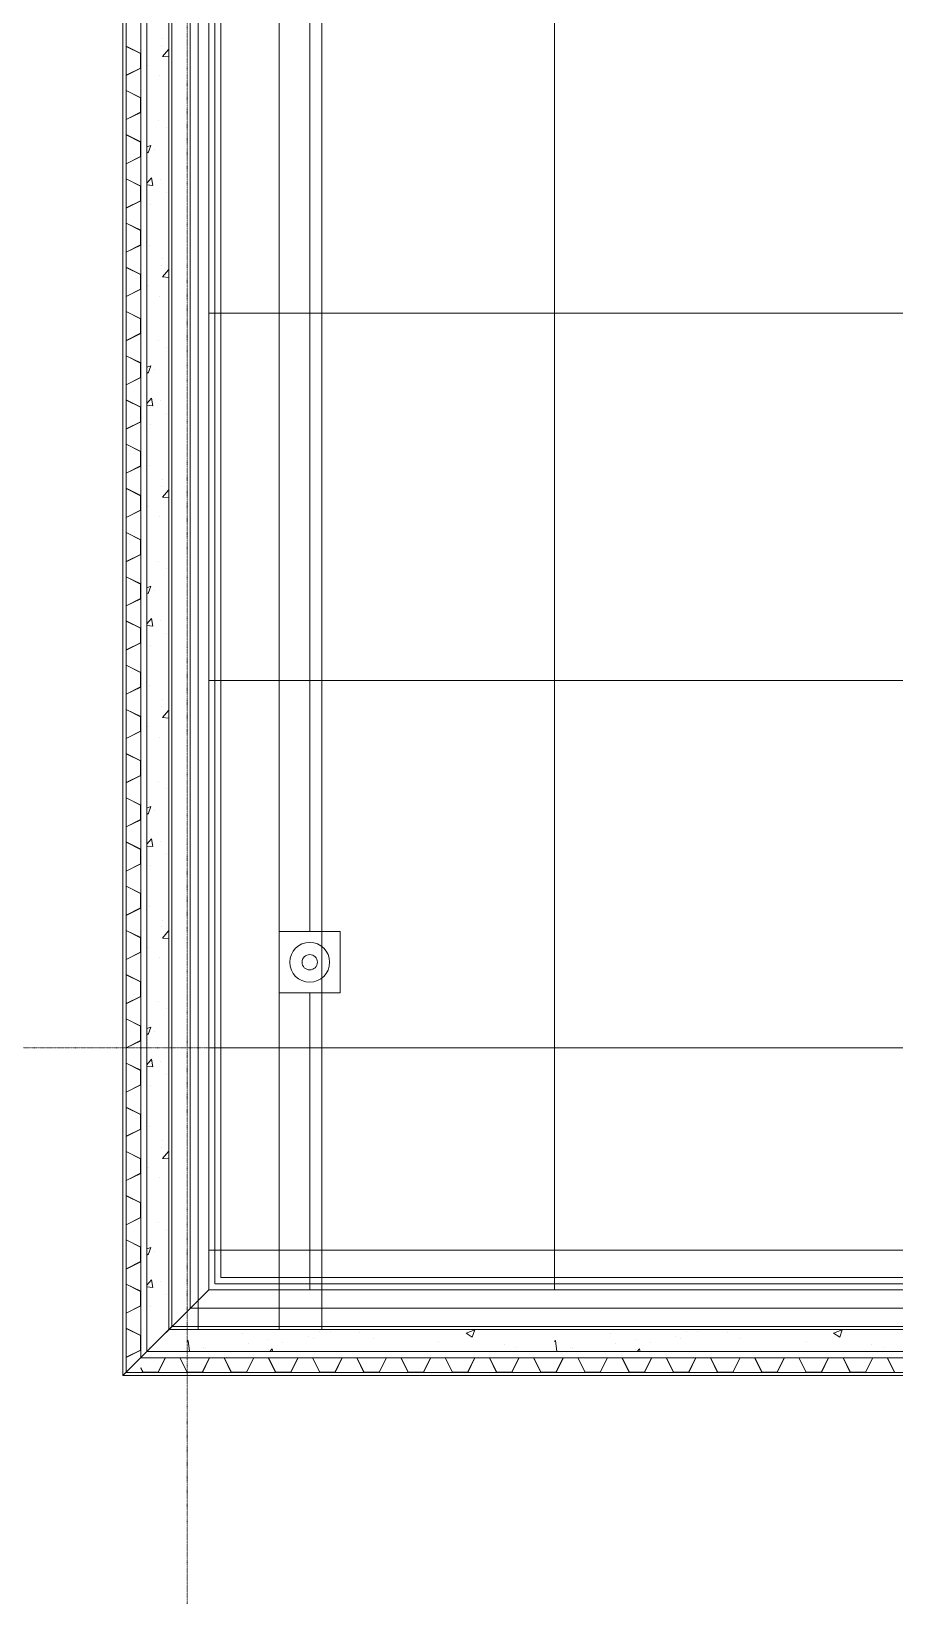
# Model space of a CAD drawing. Extents: x -32000 to 401936, y -48083 to 131250.
# Drawn here: x -1274 to 5777, y -4473 to 8303 of the extents above; entities that cross this region are included whole.
import ezdxf

# ---------------------------------------------------------------- set-up
doc = ezdxf.new("R2010")
doc.units = 0
doc.header["$LTSCALE"] = 10
for name, pattern in [('H12PL4$0$JJP_三點線', [0.9, 0.3, -0.15, 0, -0.15, 0, -0.15, 0, -0.15]), ('XFM7P40ICA$0$H12PL4$0$CENTERK1', [0.0983, 0.0833, -0.005, 0.005, -0.005]), ('XFM7P40ICA$0$H12PL4$0$JJP_三點線', [0.9, 0.3, -0.15, 0, -0.15, 0, -0.15, 0, -0.15]), ('XFM7P40ICA$0$H12PL4$0$JJP_虛線(退縮線、投影線、地下室範圍、非屬本工程、圖面分區)', [0.45, 0.3, -0.15])]:
    doc.linetypes.add(name, pattern=pattern)
for name, color, linetype in [('H12PL4$0$A-WALL-EX', 252, 'Continuous'), ('H12PL4$0$S-GRID', 252, 'Continuous'), ('H12PL4$0$S-SLAB-SHOW', 252, 'Continuous'), ('XFM7P40ICA$0$H12PL4$0$A-WALL-EX', 252, 'Continuous'), ('XFM7P40ICA$0$H12PL4$0$Hattch', 252, 'Continuous'), ('XFM7P40ICA$0$H12PL4$0$L40_19_DRAN', 252, 'Continuous'), ('XFM7P40ICA$0$H12PL4$0$L40_19_MEJI', 252, 'Continuous'), ('XFM7P40ICA$0$H12PL4$0$L40_19_SUGATA2', 252, 'Continuous'), ('XFM7P40ICA$0$H12PL4$0$L40_19_SUGATA3', 252, 'Continuous'), ('XFM7P40ICA$0$H12PL4$0$S-GRID', 252, 'Continuous')]:
    doc.layers.add(name, color=color, linetype=linetype)

# ---------------------------------------------------------------- blocks, each defined once
blk = doc.blocks.new('XFM7P40ICA$0$H12PL4')
at = {"layer": 'XFM7P40ICA$0$H12PL4$0$A-WALL-EX', "lineweight": 0}
for p, q in [((90, -2300), (90, 82649.8)), ((750, -2300), (750, 82649.8)), ((1100, -2300), (1100, 82649.8))]:
    blk.add_line(p, q, dxfattribs=at)
at = {"layer": 'XFM7P40ICA$0$H12PL4$0$A-WALL-EX', "linetype": 'XFM7P40ICA$0$H12PL4$0$JJP_虛線(退縮線、投影線、地下室範圍、非屬本工程、圖面分區)', "lineweight": 0, "flags": 128}
for points in [[(-525, 83011), (-525, -2675)], [(-125, -2275), (-125, 82611.4)], [(17500, -2275), (-125, -2275)], [(-525, -2675), (-125, -2675)], [(-125, -2675), (17500, -2675)]]:
    blk.add_lwpolyline(points, dxfattribs=at)
at = {"layer": 'XFM7P40ICA$0$H12PL4$0$A-WALL-EX', "lineweight": 0, "flags": 128}
for points in [[(-500, 83000), (-500, -2650)], [(-380, -2530), (-380, 82880)], [(-330, 82830), (-330, -2480)], [(-150, -2300), (-150, 82650)], [(-150, 82649.8), (-150, -2300)], [(90, -2300), (-150, -2300)], [(17600, -2300), (-150, -2300)], [(750, -2300), (90, -2300)], [(1100, -2300), (750, -2300)], [(17300, -2300), (1100, -2300)], [(17500, -2530), (-380, -2530)], [(-330, -2480), (-150, -2480)], [(-150, -2480), (17600, -2480)], [(-500, -2650), (-380, -2650)], [(-380, -2650), (17500, -2650)]]:
    blk.add_lwpolyline(points, dxfattribs=at)
at = {"layer": 'XFM7P40ICA$0$H12PL4$0$Hattch', "lineweight": 0}
for p, q in [((-500, 8180.1), (-500, 8303.9)), ((-381.7, 8121), (-500, 8180.1)), ((-498.3, 8302.8), (-498.3, 8181.2)), ((-380, 8122), (-498.3, 8181.2)), ((-211.3, 8188.7), (-211.3, 8188.7)), ((-200.6, 8245), (-200.6, 8245)), ((-381.7, 8121), (-381.7, 8003)), ((-380, 8122), (-380, 8002)), ((-202.1, 8098.1), (-153.9, 8155.5)), ((-202.1, 8098.1), (-150, 8093.5)), ((-150, 8134.9), (-153.8, 8155.4)), ((-381.7, 8003), (-500, 7943.9)), ((-500, 7819.1), (-500, 7942.8)), ((-380, 8002), (-498.3, 7942.8)), ((-498.3, 7941.8), (-498.3, 7820.1)), ((-320.4, 8024.4), (-320.4, 8024.4)), ((-225.8, 7938.4), (-225.7, 7938.4)), ((-381.7, 7759.9), (-500, 7819.1)), ((-380, 7761), (-498.3, 7820.1)), ((-381.7, 7759.9), (-381.7, 7642)), ((-380, 7761), (-380, 7641)), ((-381.7, 7642), (-500, 7582.8)), ((-500, 7458), (-500, 7581.8)), ((-380, 7641), (-498.3, 7581.8)), ((-498.3, 7580.8), (-498.3, 7459.1)), ((-238.5, 7577), (-238.5, 7577)), ((-381.7, 7398.9), (-500, 7458)), ((-380, 7399.9), (-498.3, 7459.1)), ((-173, 7519.1), (-173, 7519.1)), ((-381.7, 7398.9), (-381.7, 7281)), ((-380, 7399.9), (-380, 7279.9)), ((-330, 7359), (-298.4, 7371.1)), ((-330, 7318.3), (-318.7, 7310.7)), ((-318.7, 7310.6), (-298.4, 7371)), ((-271.3, 7337.5), (-271.3, 7337.5)), ((-381.7, 7281), (-500, 7221.8)), ((-500, 7097), (-500, 7220.8)), ((-380, 7279.9), (-498.3, 7220.8)), ((-498.3, 7219.7), (-498.3, 7098)), ((-381.7, 7037.8), (-500, 7097)), ((-380, 7038.9), (-498.3, 7098)), ((-381.7, 7037.8), (-381.7, 6919.9)), ((-380, 7038.9), (-380, 6918.9)), ((-330, 7063.2), (-292.6, 7107.7)), ((-330, 7049.3), (-281, 7045)), ((-281, 7044.9), (-292.5, 7107.6)), ((-216.7, 7090.3), (-216.7, 7090.3)), ((-381.7, 6919.9), (-500, 6860.8)), ((-380, 6918.9), (-498.3, 6859.7)), ((-170.1, 6985.3), (-170, 6985.3)), ((-500, 6736), (-500, 6859.7)), ((-498.3, 6858.7), (-498.3, 6737)), ((-296.1, 6890.2), (-296, 6890.2)), ((-381.7, 6676.8), (-500, 6736)), ((-380, 6677.8), (-498.3, 6737)), ((-381.7, 6676.8), (-381.7, 6558.9)), ((-380, 6677.8), (-380, 6557.8)), ((-381.7, 6558.9), (-500, 6499.7)), ((-380, 6557.8), (-498.3, 6498.7)), ((-308.2, 6557.3), (-308.2, 6557.3)), ((-500, 6374.9), (-500, 6498.7)), ((-498.3, 6497.7), (-498.3, 6376)), ((-211.3, 6388.7), (-211.3, 6388.7)), ((-200.6, 6445), (-200.6, 6445)), ((-381.7, 6315.8), (-500, 6374.9)), ((-380, 6316.8), (-498.3, 6376)), ((-381.7, 6315.8), (-381.7, 6197.8)), ((-380, 6316.8), (-380, 6196.8)), ((-202.1, 6298.1), (-153.9, 6355.5)), ((-202.1, 6298.1), (-150, 6293.5)), ((-150, 6334.9), (-153.8, 6355.4)), ((-381.7, 6197.8), (-500, 6138.7)), ((-500, 6013.9), (-500, 6137.7)), ((-380, 6196.8), (-498.3, 6137.7)), ((-498.3, 6136.6), (-498.3, 6014.9)), ((-320.4, 6224.4), (-320.4, 6224.4)), ((-225.8, 6138.4), (-225.7, 6138.4)), ((-381.7, 5954.7), (-500, 6013.9)), ((-380, 5955.8), (-498.3, 6014.9)), ((-381.7, 5954.7), (-381.7, 5836.8)), ((-380, 5955.8), (-380, 5835.8)), ((-381.7, 5836.8), (-500, 5777.7)), ((-500, 5652.9), (-500, 5776.6)), ((-380, 5835.8), (-498.3, 5776.6)), ((-498.3, 5775.6), (-498.3, 5653.9)), ((-238.5, 5777), (-238.5, 5777)), ((-381.7, 5593.7), (-500, 5652.9)), ((-380, 5594.7), (-498.3, 5653.9)), ((-173, 5719.1), (-173, 5719.1)), ((-381.7, 5593.7), (-381.7, 5475.8)), ((-380, 5594.7), (-380, 5474.7)), ((-330, 5559), (-298.4, 5571.1)), ((-330, 5518.3), (-318.7, 5510.7)), ((-318.7, 5510.6), (-298.4, 5571)), ((-271.3, 5537.5), (-271.3, 5537.5)), ((-381.7, 5475.8), (-500, 5416.6)), ((-500, 5291.8), (-500, 5415.6)), ((-380, 5474.7), (-498.3, 5415.6)), ((-498.3, 5414.5), (-498.3, 5292.9)), ((-381.7, 5232.7), (-500, 5291.8)), ((-380, 5233.7), (-498.3, 5292.9)), ((-330, 5263.2), (-292.6, 5307.7)), ((-330, 5249.3), (-281, 5245)), ((-281, 5244.9), (-292.5, 5307.6)), ((-216.7, 5290.3), (-216.7, 5290.3)), ((-381.7, 5114.7), (-500, 5055.6)), ((-380, 5113.7), (-498.3, 5054.5)), ((-381.7, 5232.7), (-381.7, 5114.7)), ((-380, 5233.7), (-380, 5113.7)), ((-170.1, 5185.3), (-170, 5185.3)), ((-500, 4930.8), (-500, 5054.5)), ((-498.3, 5053.5), (-498.3, 4931.8)), ((-296.1, 5090.2), (-296, 5090.2)), ((-381.7, 4871.6), (-500, 4930.8)), ((-380, 4872.7), (-498.3, 4931.8)), ((-381.7, 4871.6), (-381.7, 4753.7)), ((-380, 4872.7), (-380, 4752.7)), ((-381.7, 4753.7), (-500, 4694.5)), ((-380, 4752.7), (-498.3, 4693.5)), ((-308.2, 4757.3), (-308.2, 4757.3)), ((-500, 4569.7), (-500, 4693.5)), ((-498.3, 4692.5), (-498.3, 4570.8)), ((-200.6, 4645), (-200.6, 4645)), ((-381.7, 4510.6), (-500, 4569.7)), ((-380, 4511.6), (-498.3, 4570.8)), ((-381.7, 4510.6), (-381.7, 4392.7)), ((-380, 4511.6), (-380, 4391.6)), ((-211.3, 4588.7), (-211.3, 4588.7)), ((-202.1, 4498.1), (-153.9, 4555.5)), ((-202.1, 4498.1), (-150, 4493.5)), ((-150, 4534.9), (-153.8, 4555.4)), ((-381.7, 4392.7), (-500, 4333.5)), ((-380, 4391.6), (-498.3, 4332.5)), ((-320.4, 4424.4), (-320.4, 4424.4)), ((-500, 4208.7), (-500, 4332.5)), ((-498.3, 4331.4), (-498.3, 4209.7)), ((-225.8, 4338.4), (-225.7, 4338.4)), ((-381.7, 4149.5), (-500, 4208.7)), ((-380, 4150.6), (-498.3, 4209.7)), ((-381.7, 4149.5), (-381.7, 4031.6)), ((-380, 4150.6), (-380, 4030.6)), ((-381.7, 4031.6), (-500, 3972.5)), ((-500, 3847.7), (-500, 3971.4)), ((-380, 4030.6), (-498.3, 3971.4)), ((-498.3, 3970.4), (-498.3, 3848.7)), ((-238.5, 3977), (-238.5, 3977)), ((-381.7, 3788.5), (-500, 3847.7)), ((-380, 3789.5), (-498.3, 3848.7)), ((-173, 3919.1), (-173, 3919.1)), ((-381.7, 3788.5), (-381.7, 3670.6)), ((-380, 3789.5), (-380, 3669.5)), ((-330, 3759), (-298.4, 3771.1)), ((-330, 3718.3), (-318.7, 3710.7)), ((-318.7, 3710.6), (-298.4, 3771)), ((-271.3, 3737.5), (-271.3, 3737.5)), ((-381.7, 3670.6), (-500, 3611.4)), ((-500, 3486.6), (-500, 3610.4)), ((-380, 3669.5), (-498.3, 3610.4)), ((-498.3, 3609.3), (-498.3, 3487.7)), ((-381.7, 3427.5), (-500, 3486.6)), ((-380, 3428.5), (-498.3, 3487.7)), ((-330, 3463.2), (-292.6, 3507.7)), ((-281, 3444.9), (-292.5, 3507.6)), ((-216.7, 3490.3), (-216.7, 3490.3)), ((-381.7, 3427.5), (-381.7, 3309.5)), ((-380, 3428.5), (-380, 3308.5)), ((-330, 3449.3), (-281, 3445)), ((-170.1, 3385.3), (-170, 3385.3)), ((-381.7, 3309.5), (-500, 3250.4)), ((-500, 3125.6), (-500, 3249.3)), ((-380, 3308.5), (-498.3, 3249.3)), ((-498.3, 3248.3), (-498.3, 3126.6)), ((-296.1, 3290.2), (-296, 3290.2)), ((-381.7, 3066.4), (-500, 3125.6)), ((-380, 3067.5), (-498.3, 3126.6)), ((-381.7, 3066.4), (-381.7, 2948.5)), ((-380, 3067.5), (-380, 2947.5)), ((-381.7, 2948.5), (-500, 2889.3)), ((-380, 2947.5), (-498.3, 2888.3)), ((-308.2, 2957.3), (-308.2, 2957.3)), ((-500, 2764.5), (-500, 2888.3)), ((-498.3, 2887.3), (-498.3, 2765.6)), ((-200.6, 2845), (-200.6, 2845)), ((-381.7, 2705.4), (-500, 2764.5)), ((-380, 2706.4), (-498.3, 2765.6)), ((-381.7, 2705.4), (-381.7, 2587.5)), ((-380, 2706.4), (-380, 2586.4)), ((-211.3, 2788.7), (-211.3, 2788.7)), ((-202.1, 2698.1), (-153.9, 2755.5)), ((-202.1, 2698.1), (-150, 2693.5)), ((-150, 2734.9), (-153.8, 2755.4)), ((-381.7, 2587.5), (-500, 2528.3)), ((-380, 2586.4), (-498.3, 2527.3)), ((-320.4, 2624.4), (-320.4, 2624.4)), ((-500, 2403.5), (-500, 2527.3)), ((-498.3, 2526.2), (-498.3, 2404.5)), ((-225.8, 2538.4), (-225.7, 2538.4)), ((-381.7, 2344.4), (-500, 2403.5)), ((-380, 2345.4), (-498.3, 2404.5)), ((-381.7, 2344.4), (-381.7, 2226.4)), ((-380, 2345.4), (-380, 2225.4)), ((-381.7, 2226.4), (-500, 2167.3)), ((-380, 2225.4), (-498.3, 2166.2)), ((-238.5, 2177), (-238.5, 2177)), ((-500, 2042.5), (-500, 2166.2)), ((-498.3, 2165.2), (-498.3, 2043.5)), ((-173, 2119.1), (-173, 2119.1)), ((-381.7, 1983.3), (-500, 2042.5)), ((-380, 1984.4), (-498.3, 2043.5)), ((-381.7, 1983.3), (-381.7, 1865.4)), ((-380, 1984.4), (-380, 1864.4)), ((-330, 1959), (-298.4, 1971.1)), ((-330, 1918.3), (-318.7, 1910.7)), ((-318.7, 1910.6), (-298.4, 1971)), ((-271.3, 1937.5), (-271.3, 1937.5)), ((-381.7, 1865.4), (-500, 1806.2)), ((-500, 1681.4), (-500, 1805.2)), ((-380, 1864.4), (-498.3, 1805.2)), ((-498.3, 1804.2), (-498.3, 1682.5)), ((-381.7, 1622.3), (-500, 1681.4)), ((-380, 1623.3), (-498.3, 1682.5)), ((-330, 1663.2), (-292.6, 1707.7)), ((-281, 1644.9), (-292.5, 1707.6)), ((-216.7, 1690.3), (-216.7, 1690.3)), ((-381.7, 1622.3), (-381.7, 1504.4)), ((-380, 1623.3), (-380, 1503.3)), ((-330, 1649.3), (-281, 1645)), ((-170.1, 1585.3), (-170, 1585.3)), ((-381.7, 1504.4), (-500, 1445.2)), ((-500, 1320.4), (-500, 1444.2)), ((-380, 1503.3), (-498.3, 1444.2)), ((-498.3, 1443.1), (-498.3, 1321.4)), ((-296.1, 1490.2), (-296, 1490.2)), ((-381.7, 1261.2), (-500, 1320.4)), ((-380, 1262.3), (-498.3, 1321.4)), ((-381.7, 1261.2), (-381.7, 1143.3)), ((-380, 1262.3), (-380, 1142.3)), ((-308.2, 1157.3), (-308.2, 1157.3)), ((-381.7, 1143.3), (-500, 1084.2)), ((-500, 959.4), (-500, 1083.1)), ((-380, 1142.3), (-498.3, 1083.1)), ((-498.3, 1082.1), (-498.3, 960.4)), ((-200.6, 1045), (-200.6, 1045)), ((-381.7, 900.2), (-500, 959.4)), ((-380, 901.2), (-498.3, 960.4)), ((-381.7, 900.2), (-381.7, 782.3)), ((-380, 901.2), (-380, 781.2)), ((-211.3, 988.7), (-211.3, 988.7)), ((-202.1, 898.1), (-153.9, 955.5)), ((-202.1, 898.1), (-150, 893.5)), ((-150, 934.9), (-153.8, 955.4)), ((-381.7, 782.3), (-500, 723.1)), ((-380, 781.2), (-498.3, 722.1)), ((-320.4, 824.4), (-320.4, 824.4)), ((-500, 598.3), (-500, 722.1)), ((-498.3, 721), (-498.3, 599.4)), ((-225.8, 738.4), (-225.7, 738.4)), ((-381.7, 539.2), (-500, 598.3)), ((-380, 540.2), (-498.3, 599.4)), ((-381.7, 539.2), (-381.7, 421.2)), ((-380, 540.2), (-380, 420.2)), ((-381.7, 421.2), (-500, 362.1)), ((-380, 420.2), (-498.3, 361)), ((-500, 237.3), (-500, 361)), ((-498.3, 360), (-498.3, 238.3)), ((-238.5, 377), (-238.5, 377)), ((-173, 319.1), (-173, 319.1)), ((-381.7, 178.1), (-500, 237.3)), ((-380, 179.2), (-498.3, 238.3)), ((-381.7, 178.1), (-381.7, 60.2)), ((-380, 179.2), (-380, 59.2)), ((-330, 159), (-298.4, 171.1)), ((-318.7, 110.6), (-298.4, 171)), ((-271.3, 137.5), (-271.3, 137.5)), ((-381.7, 60.2), (-500, 1)), ((-380, 59.2), (-498.3, 0)), ((-330, 118.3), (-318.7, 110.7)), ((-500, -123.8), (-500, 0)), ((-381.7, -182.9), (-500, -123.8)), ((-498.3, -1), (-498.3, -122.7)), ((-380, -181.9), (-498.3, -122.7)), ((-330, -136.8), (-292.6, -92.3)), ((-281, -155.1), (-292.5, -92.4)), ((-216.7, -109.7), (-216.7, -109.7)), ((-381.7, -182.9), (-381.7, -300.8)), ((-380, -181.9), (-380, -301.9)), ((-330, -150.7), (-281, -155)), ((-170.1, -214.7), (-170, -214.7)), ((-381.7, -300.8), (-500, -360)), ((-500, -484.8), (-500, -361)), ((-380, -301.9), (-498.3, -361)), ((-498.3, -362.1), (-498.3, -483.8)), ((-296.1, -309.8), (-296, -309.8)), ((-381.7, -544), (-500, -484.8)), ((-380, -542.9), (-498.3, -483.8)), ((-381.7, -544), (-381.7, -661.9)), ((-380, -542.9), (-380, -662.9)), ((-381.7, -661.9), (-500, -721)), ((-500, -845.8), (-500, -722.1)), ((-380, -662.9), (-498.3, -722.1)), ((-498.3, -723.1), (-498.3, -844.8)), ((-308.2, -642.7), (-308.2, -642.7)), ((-200.6, -755), (-200.6, -755)), ((-381.7, -905), (-500, -845.8)), ((-380, -904), (-498.3, -844.8)), ((-211.3, -811.3), (-211.3, -811.3)), ((-202.1, -901.9), (-153.9, -844.5)), ((-150, -865.1), (-153.8, -844.6)), ((-381.7, -905), (-381.7, -1022.9)), ((-380, -904), (-380, -1024)), ((-320.4, -975.6), (-320.4, -975.6)), ((-202.1, -901.9), (-150, -906.5)), ((-381.7, -1022.9), (-500, -1082.1)), ((-500, -1206.9), (-500, -1083.1)), ((-380, -1024), (-498.3, -1083.1)), ((-498.3, -1084.2), (-498.3, -1205.8)), ((-225.8, -1061.6), (-225.7, -1061.6)), ((-381.7, -1266), (-500, -1206.9)), ((-380, -1265), (-498.3, -1205.8)), ((-381.7, -1266), (-381.7, -1384)), ((-380, -1265), (-380, -1385)), ((-381.7, -1384), (-500, -1443.1)), ((-380, -1385), (-498.3, -1444.2)), ((-500, -1567.9), (-500, -1444.2)), ((-498.3, -1445.2), (-498.3, -1566.9)), ((-238.5, -1423), (-238.5, -1423)), ((-173, -1480.9), (-173, -1480.9)), ((-381.7, -1627.1), (-500, -1567.9)), ((-380, -1626), (-498.3, -1566.9)), ((-381.7, -1627.1), (-381.7, -1745)), ((-380, -1626), (-380, -1746)), ((-330, -1641), (-298.4, -1628.9)), ((-318.7, -1689.4), (-298.4, -1629)), ((-381.7, -1745), (-500, -1804.2)), ((-380, -1746), (-498.3, -1805.2)), ((-330, -1681.7), (-318.7, -1689.3)), ((-271.3, -1662.5), (-271.3, -1662.5)), ((-500, -1928.9), (-500, -1805.2)), ((-498.3, -1806.2), (-498.3, -1927.9)), ((-330, -1936.8), (-292.6, -1892.3)), ((-281, -1955.1), (-292.5, -1892.4)), ((-216.7, -1909.7), (-216.7, -1909.7)), ((-381.7, -1988.1), (-500, -1928.9)), ((-380, -1987.1), (-498.3, -1927.9)), ((-381.7, -1988.1), (-381.7, -2106)), ((-380, -1987.1), (-380, -2107.1)), ((-330, -1950.7), (-281, -1955)), ((-170.1, -2014.7), (-170, -2014.7)), ((-381.7, -2106), (-500, -2165.2)), ((-500, -2290), (-500, -2166.2)), ((-380, -2107.1), (-498.3, -2166.2)), ((-498.3, -2167.3), (-498.3, -2288.9)), ((-296.1, -2109.8), (-296, -2109.8)), ((-381.7, -2349.1), (-500, -2290)), ((-380, -2348.1), (-498.3, -2288.9)), ((-381.7, -2349.1), (-381.7, -2467.1)), ((-380, -2348.1), (-380, -2468.1)), ((0, -2396.1), (7.9, -2387.9)), ((18.7, -2480), (8, -2388)), ((453.2, -2330.4), (453.3, -2330.4)), ((497.2, -2415.1), (497.3, -2415.1)), ((660.9, -2383.3), (660.9, -2383.3)), ((779.1, -2404.7), (779.2, -2404.7)), ((987.1, -2353), (987.1, -2353)), ((1029.5, -2371.7), (1029.5, -2371.7)), ((1080.4, -2315), (1080.4, -2315)), ((1166, -2319.2), (1166, -2319.2)), ((1408.2, -2321.8), (1408.2, -2321.8)), ((1520.9, -2375.5), (1520.9, -2375.5)), ((2054.7, -2398.1), (2054.8, -2398.1)), ((2277.9, -2328), (2348, -2301.1)), ((2277.9, -2328), (2327.7, -2361.5)), ((2327.7, -2361.6), (2348, -2301.2)), ((2588.5, -2420.7), (2588.6, -2420.7)), ((3000, -2396.1), (3007.9, -2387.9)), ((3018.7, -2480), (3008, -2388)), ((3453.2, -2330.4), (3453.3, -2330.4)), ((3497.2, -2415.1), (3497.3, -2415.1)), ((3660.9, -2383.3), (3660.9, -2383.3)), ((3779.1, -2404.7), (3779.2, -2404.7)), ((3987.1, -2353), (3987.1, -2353)), ((4029.5, -2371.7), (4029.5, -2371.7)), ((4080.4, -2315), (4080.4, -2315)), ((4166, -2319.2), (4166, -2319.2)), ((4408.2, -2321.8), (4408.2, -2321.8)), ((4520.9, -2375.5), (4520.9, -2375.5)), ((5054.7, -2398.1), (5054.8, -2398.1)), ((5277.9, -2328), (5348, -2301.1)), ((5277.9, -2328), (5327.7, -2361.5)), ((5327.7, -2361.6), (5348, -2301.2)), ((5588.5, -2420.7), (5588.6, -2420.7)), ((-381.7, -2467.1), (-500, -2526.2)), ((-380, -2468.1), (-498.3, -2527.3)), ((-498.3, -2528.3), (-498.3, -2530)), ((-498.3, -2530), (-498.3, -2648.3)), ((-308.2, -2442.7), (-308.2, -2442.7)), ((-179.2, -2530), (-238.3, -2648.3)), ((-178.1, -2531.7), (-237.3, -2650)), ((-179.2, -2530), (-59.2, -2530)), ((-178.1, -2531.7), (-60.2, -2531.7)), ((-60.2, -2531.7), (-1, -2650)), ((-59.2, -2530), (0, -2648.3)), ((0, -2479.9), (0.6, -2480)), ((181.9, -2530), (122.7, -2648.3)), ((182.9, -2531.7), (123.8, -2650)), ((130.3, -2442.2), (130.3, -2442.2)), ((147.4, -2453.7), (147.5, -2453.7)), ((181.9, -2530), (301.9, -2530)), ((182.9, -2531.7), (300.8, -2531.7)), ((300.8, -2531.7), (360, -2650)), ((301.9, -2530), (361, -2648.3)), ((542.9, -2530), (483.8, -2648.3)), ((544, -2531.7), (484.8, -2650)), ((542.9, -2530), (662.9, -2530)), ((544, -2531.7), (661.9, -2531.7)), ((661.9, -2531.7), (721, -2650)), ((662.9, -2530), (722.1, -2648.3)), ((664.1, -2464.8), (664.1, -2464.8)), ((674.4, -2480), (694.4, -2456.2)), ((698.8, -2480), (694.4, -2456.3)), ((904, -2530), (844.8, -2648.3)), ((905, -2531.7), (845.8, -2650)), ((904, -2530), (1024, -2530)), ((905, -2531.7), (1022.9, -2531.7)), ((1022.9, -2531.7), (1082.1, -2650)), ((1024, -2530), (1083.1, -2648.3)), ((1265, -2530), (1205.8, -2648.3)), ((1266, -2531.7), (1206.9, -2650)), ((1265, -2530), (1385, -2530)), ((1266, -2531.7), (1384, -2531.7)), ((1384, -2531.7), (1443.1, -2650)), ((1385, -2530), (1444.2, -2648.3)), ((1626, -2530), (1566.9, -2648.3)), ((1627.1, -2531.7), (1567.9, -2650)), ((1626, -2530), (1746, -2530)), ((1627.1, -2531.7), (1745, -2531.7)), ((1745, -2531.7), (1804.2, -2650)), ((1746, -2530), (1805.2, -2648.3)), ((1987.1, -2530), (1927.9, -2648.3)), ((1988.1, -2531.7), (1928.9, -2650)), ((1987.1, -2530), (2107.1, -2530)), ((1988.1, -2531.7), (2106, -2531.7)), ((2106, -2531.7), (2165.2, -2650)), ((2107.1, -2530), (2166.2, -2648.3)), ((2348.1, -2530), (2288.9, -2648.3)), ((2349.1, -2531.7), (2290, -2650)), ((2348.1, -2530), (2468.1, -2530)), ((2349.1, -2531.7), (2467.1, -2531.7)), ((2467.1, -2531.7), (2526.2, -2650)), ((2468.1, -2530), (2527.3, -2648.3)), ((2709.1, -2530), (2650, -2648.3)), ((2710.2, -2531.7), (2651, -2650)), ((2691.8, -2442.7), (2691.8, -2442.7)), ((2709.1, -2530), (2829.1, -2530)), ((2710.2, -2531.7), (2828.1, -2531.7)), ((2828.1, -2531.7), (2887.3, -2650)), ((2829.1, -2530), (2888.3, -2648.3)), ((3000, -2479.9), (3000.6, -2480)), ((3070.2, -2530), (3011, -2648.3)), ((3071.2, -2531.7), (3012.1, -2650)), ((3070.2, -2530), (3190.2, -2530)), ((3071.2, -2531.7), (3189.1, -2531.7)), ((3130.3, -2442.2), (3130.3, -2442.2)), ((3147.4, -2453.7), (3147.5, -2453.7)), ((3189.1, -2531.7), (3248.3, -2650)), ((3190.2, -2530), (3249.3, -2648.3)), ((3431.2, -2530), (3372.1, -2648.3)), ((3432.3, -2531.7), (3373.1, -2650)), ((3431.2, -2530), (3551.2, -2530)), ((3432.3, -2531.7), (3550.2, -2531.7)), ((3550.2, -2531.7), (3609.3, -2650)), ((3551.2, -2530), (3610.4, -2648.3)), ((3664.1, -2464.8), (3664.1, -2464.8)), ((3674.4, -2480), (3694.4, -2456.2)), ((3698.8, -2480), (3694.4, -2456.3)), ((3792.3, -2530), (3733.1, -2648.3)), ((3793.3, -2531.7), (3734.1, -2650)), ((3792.3, -2530), (3912.3, -2530)), ((3793.3, -2531.7), (3911.2, -2531.7)), ((3911.2, -2531.7), (3970.4, -2650)), ((3912.3, -2530), (3971.4, -2648.3)), ((4153.3, -2530), (4094.1, -2648.3)), ((4154.3, -2531.7), (4095.2, -2650)), ((4153.3, -2530), (4273.3, -2530)), ((4154.3, -2531.7), (4272.3, -2531.7)), ((4272.3, -2531.7), (4331.4, -2650)), ((4273.3, -2530), (4332.5, -2648.3)), ((4514.3, -2530), (4455.2, -2648.3)), ((4515.4, -2531.7), (4456.2, -2650)), ((4514.3, -2530), (4634.3, -2530)), ((4515.4, -2531.7), (4633.3, -2531.7)), ((4633.3, -2531.7), (4692.5, -2650)), ((4634.3, -2530), (4693.5, -2648.3)), ((4875.4, -2530), (4816.2, -2648.3)), ((4876.4, -2531.7), (4817.3, -2650)), ((4875.4, -2530), (4995.4, -2530)), ((4876.4, -2531.7), (4994.3, -2531.7)), ((4994.3, -2531.7), (5053.5, -2650)), ((4995.4, -2530), (5054.5, -2648.3)), ((5236.4, -2530), (5177.3, -2648.3)), ((5237.5, -2531.7), (5178.3, -2650)), ((5236.4, -2530), (5356.4, -2530)), ((5237.5, -2531.7), (5355.4, -2531.7)), ((5355.4, -2531.7), (5414.5, -2650)), ((5356.4, -2530), (5415.6, -2648.3)), ((5597.5, -2530), (5538.3, -2648.3)), ((5598.5, -2531.7), (5539.3, -2650)), ((5597.5, -2530), (5717.5, -2530)), ((5598.5, -2531.7), (5716.4, -2531.7)), ((5691.8, -2442.7), (5691.8, -2442.7)), ((5716.4, -2531.7), (5775.6, -2650)), ((5717.5, -2530), (5776.6, -2648.3)), ((-498.3, -2648.3), (-498.3, -2650)), ((-498.3, -2650), (-498.3, -2650)), ((-380, -2610.4), (-361, -2648.3)), ((-380, -2614.2), (-362.1, -2650)), ((-237.3, -2650), (-361, -2650)), ((-360, -2648.3), (-238.3, -2648.3)), ((123.8, -2650), (0, -2650)), ((1, -2648.3), (122.7, -2648.3)), ((484.8, -2650), (361, -2650)), ((362.1, -2648.3), (483.8, -2648.3)), ((845.8, -2650), (722.1, -2650)), ((723.1, -2648.3), (844.8, -2648.3)), ((1206.9, -2650), (1083.1, -2650)), ((1084.2, -2648.3), (1205.8, -2648.3)), ((1567.9, -2650), (1444.2, -2650)), ((1445.2, -2648.3), (1566.9, -2648.3)), ((1928.9, -2650), (1805.2, -2650)), ((1806.2, -2648.3), (1927.9, -2648.3)), ((2290, -2650), (2166.2, -2650)), ((2167.3, -2648.3), (2288.9, -2648.3)), ((2651, -2650), (2527.3, -2650)), ((2528.3, -2648.3), (2650, -2648.3)), ((3012.1, -2650), (2888.3, -2650)), ((2889.3, -2648.3), (3011, -2648.3)), ((3373.1, -2650), (3249.3, -2650)), ((3250.4, -2648.3), (3372.1, -2648.3)), ((3734.1, -2650), (3610.4, -2650)), ((3611.4, -2648.3), (3733.1, -2648.3)), ((4095.2, -2650), (3971.4, -2650)), ((3972.5, -2648.3), (4094.1, -2648.3)), ((4456.2, -2650), (4332.5, -2650)), ((4333.5, -2648.3), (4455.2, -2648.3)), ((4817.3, -2650), (4693.5, -2650)), ((4694.5, -2648.3), (4816.2, -2648.3)), ((5178.3, -2650), (5054.5, -2650)), ((5055.6, -2648.3), (5177.3, -2648.3)), ((5539.3, -2650), (5415.6, -2650)), ((5416.6, -2648.3), (5538.3, -2648.3)), ((5900.4, -2650), (5776.6, -2650))]:
    blk.add_line(p, q, dxfattribs=at)
at = {"layer": 'XFM7P40ICA$0$H12PL4$0$L40_19_DRAN', "lineweight": 0}
for radius in [162.5, 62.5]:
    blk.add_circle((1000, 700), radius, dxfattribs=at)
at = {"layer": 'XFM7P40ICA$0$H12PL4$0$L40_19_MEJI', "lineweight": 0}
for p, q in [((3000, 15000), (3000, -1975)), ((750, 950), (750, 14500)), ((1000, 950), (1000, 14500)), ((17300, 6000), (175, 6000)), ((8670, 3000), (175, 3000)), ((750, 450), (750, -1975)), ((1000, 450), (1000, -1975)), ((17300, 0), (175, 0)), ((17300, -1650), (175, -1650))]:
    blk.add_line(p, q, dxfattribs=at)
at = {"layer": 'XFM7P40ICA$0$H12PL4$0$L40_19_MEJI', "lineweight": 0, "flags": 128}
blk.add_lwpolyline([(1250, 950), (750, 950), (750, 450), (1250, 450)], close=True, dxfattribs=at)
at = {"layer": 'XFM7P40ICA$0$H12PL4$0$L40_19_SUGATA2', "lineweight": 0}
for p, q in [((-525, 83025), (-525, -2675)), ((-525, -2675), (17525, -2675))]:
    blk.add_line(p, q, dxfattribs=at)
at = {"layer": 'XFM7P40ICA$0$H12PL4$0$L40_19_SUGATA3', "lineweight": 0}
for p, q in [((25, -2125), (25, 82475)), ((175, -1975), (175, 82325)), ((-525, -2675), (175, -1975)), ((175, -1975), (17300, -1975)), ((25, -2125), (17500, -2125))]:
    blk.add_line(p, q, dxfattribs=at)
at = {"layer": 'XFM7P40ICA$0$H12PL4$0$L40_19_SUGATA3', "linetype": 'XFM7P40ICA$0$H12PL4$0$CENTERK1', "lineweight": 0}
for p, q in [((225, -1925), (225, 82275)), ((275, -1875), (275, 82225)), ((17225, -1875), (275, -1875)), ((17225, -1925), (225, -1925))]:
    blk.add_line(p, q, dxfattribs=at)
at = {"layer": 'XFM7P40ICA$0$H12PL4$0$S-GRID', "linetype": 'XFM7P40ICA$0$H12PL4$0$JJP_三點線', "lineweight": 0}
for p, q in [((0, 128250), (0, -28000)), ((-29000, 0), (289600, 0))]:
    blk.add_line(p, q, dxfattribs=at)
blk = doc.blocks.new('XFM7P40ICA')
blk.add_blockref('XFM7P40ICA$0$H12PL4', (0, 0))
blk = doc.blocks.new('H12PL4')
at = {"layer": 'H12PL4$0$A-WALL-EX', "lineweight": 0, "flags": 128}
for points in [[(-525, -2675), (-525, 83025)], [(-500, 83000), (-500, -2650)], [(-380, -2530), (-380, 82880)], [(-330, 82830), (-330, -2480)], [(-150, -2300), (-150, 82650)], [(-125, -2275), (-125, 82625)], [(-525, -2675), (-125, -2275)], [(17500, -2275), (-125, -2275)], [(17600, -2300), (-150, -2300)], [(17500, -2530), (-380, -2530)], [(-330, -2480), (-150, -2480)], [(-150, -2480), (17600, -2480)], [(17500, -2675), (-525, -2675)], [(-500, -2650), (-380, -2650)], [(-380, -2650), (17500, -2650)]]:
    blk.add_lwpolyline(points, dxfattribs=at)
at = {"layer": 'H12PL4$0$S-GRID', "linetype": 'H12PL4$0$JJP_三點線', "lineweight": 0}
for p, q in [((0, 128250), (0, -28000)), ((-29000, 0), (289600, 0))]:
    blk.add_line(p, q, dxfattribs=at)
at = {"layer": 'H12PL4$0$S-SLAB-SHOW', "lineweight": 0}
for p, q in [((90, -2300), (90, 82649.75)), ((750, -2300), (750, 82649.75)), ((1100, -2300), (1100, 82649.75))]:
    blk.add_line(p, q, dxfattribs=at)
at = {"layer": 'H12PL4$0$S-SLAB-SHOW', "lineweight": 0, "flags": 128}
for points in [[(-150, 82649.75), (-150, -2300)], [(90, -2300), (-150, -2300)], [(750, -2300), (90, -2300)], [(1100, -2300), (750, -2300)], [(17300, -2300), (1100, -2300)]]:
    blk.add_lwpolyline(points, dxfattribs=at)

msp = doc.modelspace()

# ---------------------------------------------------------------- block references
msp.add_blockref('XFM7P40ICA', (0, 0))

# ---------------------------------------------------------------- next in the draw order: block references
msp.add_blockref('H12PL4', (0, 0))

doc.saveas('drawing.dxf')
